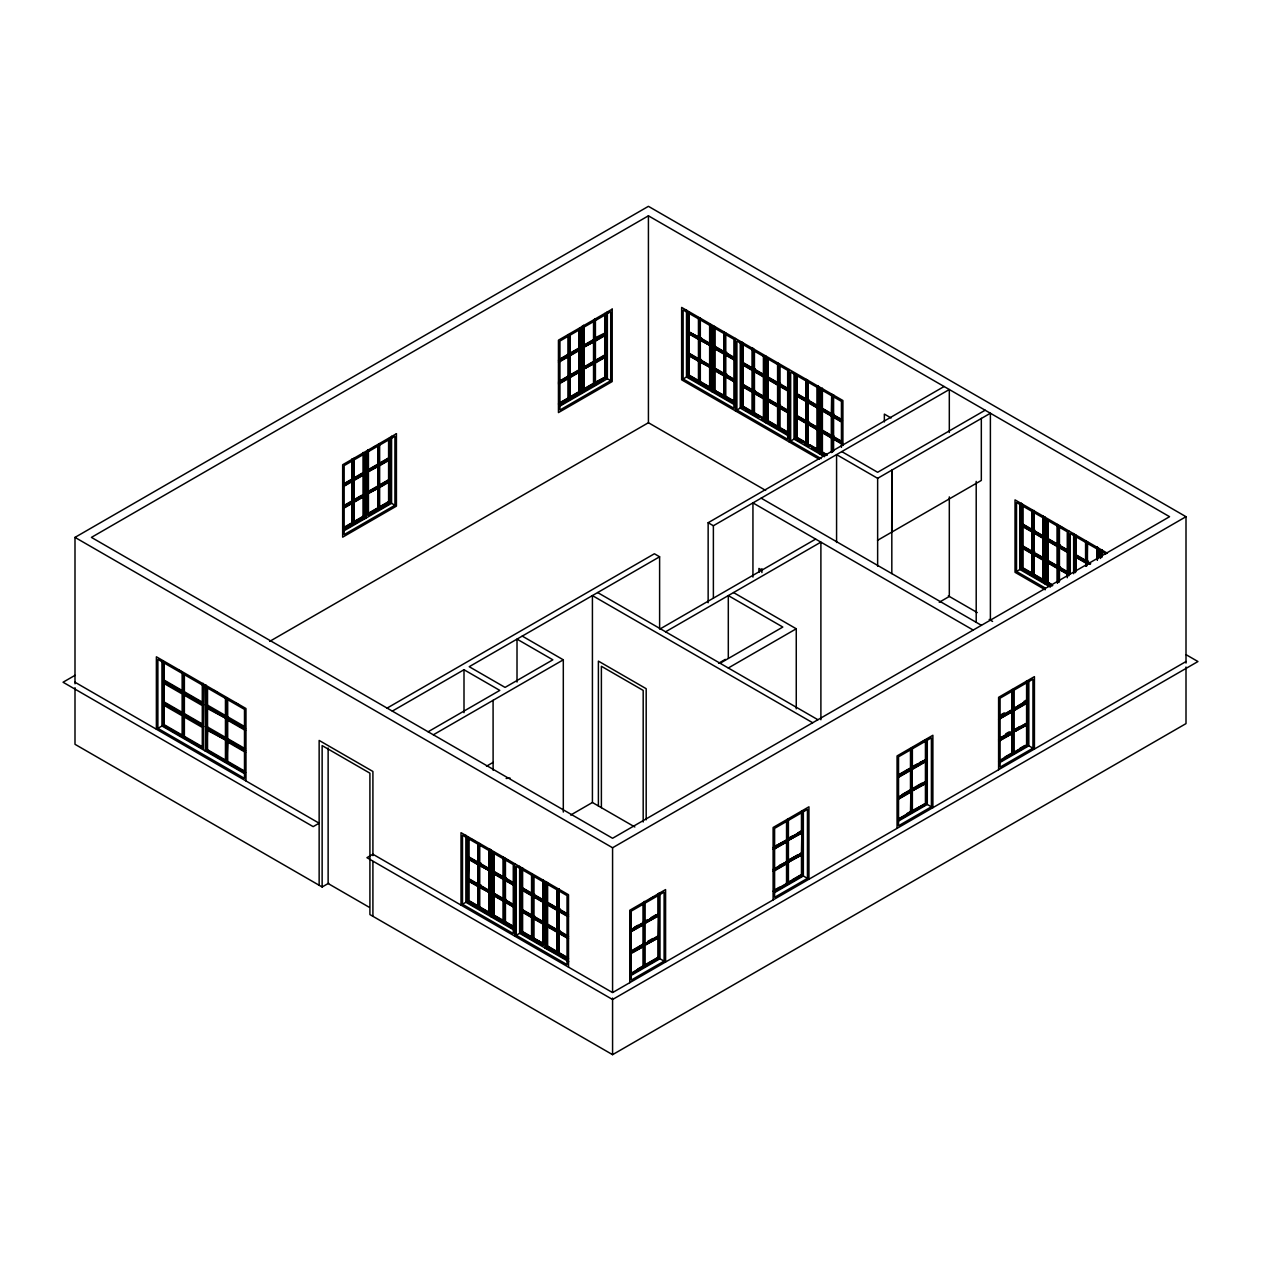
<?xml version="1.0" encoding="UTF-8"?>
<svg xmlns="http://www.w3.org/2000/svg" width="1261" height="1261" viewBox="0 0 1261 1261"><rect width="100%" height="100%" fill="white"/><g stroke="black" fill="none" stroke-linecap="round" stroke-linejoin="round"><path stroke-width="1.5" d="M74.998 683.793L74.998 537.391L648.422 206.331L1186.002 516.695L1186.002 663.097M648.422 215.804L91.422 537.391L612.578 838.281L1169.577 516.695L648.422 215.804L648.422 422.719L269.665 641.392M373.288 447.513L376.519 445.637M343.906 483.72L352.008 479.054L354.246 480.346L354.246 500.459L353.49 500.034L361.576 495.352M343.89 485.453L364.697 473.442L363.2 472.591L353.49 478.187L354.246 478.613L353.868 458.279L353.868 478.408L363.578 472.796L363.578 452.683M369.3 469.06L377.386 464.395L379.624 465.687L379.624 485.8L378.883 485.375L388.593 479.763L390.075 480.63L367.676 493.555L378.127 488.385L377.386 487.96M377.386 466.113L378.127 466.554L367.676 471.724L390.075 458.783L388.593 457.932L378.883 463.528L379.624 463.969L379.624 443.84M561.318 358.203L567.781 354.467L570.019 355.76L570.019 375.888L569.278 375.447L578.988 369.851L580.47 370.702L559.679 382.714M559.679 360.882L580.47 348.871L578.988 348.004L569.278 353.616L570.019 354.042L570.019 333.929M344.285 483.94L352.371 479.259L352.371 459.146M558.45 360.283L568.159 354.688L568.159 334.575M343.039 485.091L363.94 473.017L363.94 452.904M366.935 471.299L389.334 458.358L389.334 438.245M558.828 360.504L579.729 348.43M582.708 346.712L605.107 333.787L604.744 313.453M344.285 485.658L352.371 480.993L352.371 501.106L344.285 505.771M558.45 362.017L568.159 356.406L568.159 376.535L558.45 382.13M343.039 486.809L352.749 481.213L352.008 480.772L352.008 500.885L354.246 502.177L354.246 522.306L353.49 521.865M354.246 480.346L363.94 474.735L363.94 494.864L343.039 506.922M379.624 465.687L389.334 460.076L389.334 480.205L366.935 493.13M558.828 362.222L568.522 356.627L567.781 356.201M570.019 355.76L579.729 350.164L578.988 349.723L578.988 369.851M595.413 337.664L604.366 333.345L605.863 334.212L583.465 347.138L593.915 341.967L593.174 341.542M584.206 325.732L584.206 345.845L583.465 345.419L593.174 339.808L595.413 341.101L605.107 335.505L605.107 355.618L582.708 368.559M343.906 505.566L352.008 500.885M559.695 380.98L567.781 376.314L570.019 377.606L570.019 397.719L569.278 397.294L578.988 391.682L580.47 392.549L580.47 328.853M558.828 382.351L579.729 370.277M343.89 507.3L364.697 495.289L363.2 494.422L363.2 474.309L363.94 474.735M344.285 507.505L352.371 502.824L352.371 522.952L344.285 527.618M558.45 383.848L568.159 378.253L568.159 398.366L558.45 403.977M343.039 508.656L352.749 503.044L352.008 502.619L352.008 522.732L353.49 523.599L353.49 459.887M354.246 502.177L363.94 496.582L363.94 516.695L343.039 528.769M368.433 472.15L368.433 492.263L367.676 491.837L377.386 486.242L379.624 487.534L389.334 481.923L389.334 502.036L368.433 514.11L367.676 513.684L377.386 508.073L378.883 508.94L378.883 445.228M558.828 384.069L568.522 378.473L567.781 378.032M570.019 377.606L579.729 371.995L578.988 371.569L578.988 391.682M595.413 341.101L595.413 361.229L594.656 360.788L604.366 355.192L605.863 356.059L583.465 368.984L593.915 363.814L593.174 363.373M584.206 347.579L584.206 367.692L583.465 367.266L593.174 361.655L595.413 362.947L605.107 357.352L605.107 377.465L594.656 382.635L605.107 377.465M74.966 675.36L63.05 682.233L313.169 826.633L319.143 823.197L74.998 682.233M343.906 527.397L352.008 522.732M355.113 520.935L363.2 516.269L364.697 517.136L364.697 453.424M394.929 505.267L344.158 534.585L344.158 465.608L394.929 436.306L394.929 505.267L388.593 501.61L378.883 507.221L379.624 507.647L379.624 487.534M559.695 402.826L567.781 398.161L569.278 399.012L569.278 335.316M558.828 404.182L579.729 392.124L579.729 328.317M594.656 318.828L594.656 384.353L593.174 383.502L583.465 389.097L584.206 389.539L593.915 383.927L593.915 320.121M343.89 529.131L364.697 517.136M559.679 404.56L580.47 392.549M610.718 380.696L559.947 410.014L559.947 341.037L610.718 311.719L610.718 380.696L605.784 377.843L583.465 390.831L583.465 325.306M346.822 528.312L358.676 521.471M362.049 519.516L366.194 517.987L366.194 452.857M370.513 514.63L373.902 512.675M377.291 510.721L389.129 503.88M560.909 404.702L579.524 393.952M587.989 389.066L581.226 392.975L581.967 393.416L581.967 326.363M591.377 387.111L603.215 380.27M344.19 530.692L391.572 503.328L391.572 436.274M559.963 406.121L607.361 378.757L607.361 311.703M689.483 333.345L688.742 333.787L698.452 339.382L701.431 337.664M700.69 339.808L699.934 340.249L710.384 345.419L687.986 332.478M711.141 388.672L688.742 375.731L689.483 355.192M723.83 332.195L723.83 352.308L724.571 351.882L714.877 346.286L713.379 347.138L734.17 359.149M735.037 402.464L714.12 390.39L714.12 348.43L714.877 348.004L714.877 368.117L713.379 368.984L734.17 380.995M699.193 359.07L698.452 359.495L698.452 339.382M683.131 378.978L733.918 408.28L733.918 339.304L683.131 310.001L683.131 378.978L689.483 375.305L699.193 380.917L698.452 381.342L698.452 361.229L701.431 359.495M700.69 361.655L699.934 362.08L710.384 367.266L687.986 354.325L689.483 353.458L697.569 358.14M716.484 369.063L724.571 373.729L723.83 374.154L723.83 354.042L726.825 352.308M726.068 354.467L725.327 354.908L735.037 360.504M182.892 691.785L164.214 681.003L162.732 681.87L203.793 704.71M163.473 683.163L182.136 693.944L182.136 714.057L163.473 703.275L164.214 682.737L164.214 702.85L162.732 703.717L203.793 726.557M752.202 348.572L752.202 368.701L752.943 368.259L743.249 362.664L741.752 363.531L764.15 376.456M714.12 390.39L724.571 395.56L723.83 396.001L723.83 375.888L726.825 374.154M726.068 376.314L725.327 376.74L735.037 382.351M182.892 693.503L184.374 692.652L203.053 703.417M183.633 694.795L202.296 705.577L202.296 725.69L183.633 714.924L184.374 694.37L184.374 714.483L182.892 715.35M764.15 398.303L741.752 385.362L743.249 384.495L752.943 390.106L752.202 390.532L752.202 370.419L755.197 368.701M754.441 390.973L754.441 370.844L753.7 371.286L763.409 376.881L764.891 376.03L742.493 363.089M157.877 728.354L244.492 778.352L244.492 709.391L157.877 659.377L157.877 728.354L164.214 724.697L182.892 735.462M768.627 379.041L767.886 379.466L777.596 385.078L780.575 383.36M206.772 706.444L226.192 716.784L206.772 706.444L206.772 686.331M741.752 341.684L741.752 407.208L743.249 406.341L752.943 411.953L752.202 412.379L752.202 392.266L755.197 390.532M778.336 382.918L777.596 383.36L777.596 363.231M736.897 410.014L787.668 439.317L787.668 370.356L736.897 341.037L736.897 410.014L741.011 407.634M752.943 348.146L752.943 413.671L754.441 412.804L754.441 392.691L753.7 393.117L763.409 398.728L764.891 397.861L742.493 384.936M203.053 747.111L184.374 736.329L182.892 737.196L182.892 673.484M768.627 400.888L767.886 401.313L777.596 406.925L780.575 405.191M807.828 380.27L807.45 444.282M206.772 728.275L226.192 738.631L225.451 739.056L206.772 728.275L206.772 708.162L226.192 718.518M226.933 697.963L226.933 718.076L244.65 727.439M245.611 772.536L206.772 750.122L207.529 729.567L207.529 749.696L206.032 750.547L206.032 685.022M245.611 750.705L226.933 739.923L226.933 719.81L227.689 719.369L227.689 739.482L244.65 749.286M805.968 379.608L805.968 399.737L806.709 399.296L796.999 393.7L795.502 394.567L817.9 407.492M741.752 407.208L764.891 419.708L742.493 406.767L742.493 342.976M766.389 422.293L765.648 422.719L765.648 355.665M767.129 358.156L767.129 421.868L768.627 421.001L778.336 426.596L777.596 427.038L767.886 421.426L767.886 357.635L768.248 377.528L777.958 383.139L777.958 363.026M162.732 661.852L162.732 725.548L203.053 748.829L203.793 684.691M817.9 429.339L795.502 416.398L796.999 415.547L806.709 421.142L805.968 421.568L805.968 401.455L808.947 399.737M206.772 730.009L226.192 740.349M227.689 761.329L226.933 761.754L227.689 741.216L227.689 761.329L244.65 771.133M831.724 394.062L831.346 414.396L832.087 413.955L822.393 408.359L820.895 409.21L841.686 421.221M818.657 387.032L818.657 450.744L796.258 437.819L796.999 417.265L796.999 437.378L790.663 441.051L790.663 372.074L841.434 401.392L841.434 447.371M789.528 433.075L779.834 427.463L778.336 428.33L778.336 364.618M817.16 407.918L817.16 428.046L817.9 427.605L808.206 422.009L808.206 401.881L807.45 402.322L817.16 407.918L818.657 407.067L796.258 394.126M796.999 437.378L806.709 442.989L805.968 443.415L805.968 423.302L808.947 421.568M841.686 443.068L820.895 431.057L822.393 430.19L832.087 435.802L831.346 436.227L831.346 416.114L834.341 414.396M806.709 381.011L806.709 444.707L808.206 443.84L808.206 423.728L807.45 424.153L817.16 429.765L818.657 428.898L796.258 415.972L796.258 374.013M831.346 452.589L831.346 437.961L834.341 436.227M795.502 374.533L795.502 438.245L818.657 450.744M825.687 455.678L820.895 452.904L822.393 452.037L822.393 431.924L821.636 432.35L831.346 437.961M387.095 708.099L654.396 553.768L659.613 556.779L659.613 629.018M708.146 602.758L708.146 522.732L944.095 386.512M392.313 711.109L464.001 669.733L499.797 690.397L428.125 731.774M659.613 556.779L469.218 666.706L505.062 687.403L552.854 659.818L517.01 639.122L517.01 682.059M708.146 522.732L713.379 525.742L949.312 389.523L949.312 432.476M985.156 410.219L877.64 472.292L841.796 451.611M990.389 620.16L990.389 413.245L877.64 478.329L836.579 454.622L836.579 542.466M433.343 734.8L563.304 659.818L563.304 812.068M660.37 628.782L815.662 539.109M665.587 631.793L820.895 542.135L820.895 719.763M486.494 766.184L493.114 762.401M877.53 540.338L981.326 480.425L981.326 418.353M74.998 687.702L74.998 744.305L322.138 886.987L328.711 883.189M718.597 663.254L725.327 659.377M720.094 663.254L782.813 627.048L728.306 595.586L728.306 658.053M728.306 667.999L796.258 628.782L796.258 708.808M1031.813 510.011L1031.813 530.124L1032.57 529.699L1022.86 524.103L1021.363 524.954L1043.761 537.895M477.809 842.805L477.809 862.918L478.565 862.492L468.856 856.881L467.358 857.748L489.757 870.673L479.306 865.503L480.047 865.078M1043.761 559.726L1021.363 546.801L1022.86 545.934L1032.57 551.546L1031.813 551.971L1031.813 531.858L1034.808 530.124M490.497 892.094L468.099 879.153L468.856 858.615L468.856 878.728L467.358 879.595L489.757 892.52L479.306 887.35L480.047 886.909M468.856 878.728L478.565 884.324L477.809 884.765L477.809 864.636L480.804 862.918M1034.052 552.397L1034.052 532.284L1033.311 532.709L1043.02 538.321L1044.518 537.454L1022.119 524.529M1057.207 524.671L1057.207 544.784L1057.947 544.358L1048.238 538.746L1046.756 539.613L1067.547 551.624M570.697 815.047L592.418 802.5L634.835 826.98M939.24 602.269L949.312 596.453L949.312 496.897M1067.279 577.759L1067.279 531.779L1016.508 502.477L1016.508 571.438L1022.86 567.781L1032.57 573.377L1031.813 573.818L1031.813 553.689L1034.808 551.971M505.062 858.11L504.684 922.122M490.497 913.926L468.099 901L468.099 880.887L468.856 880.446L468.856 900.559L478.565 906.17L477.809 906.596L477.809 886.483L480.804 884.765M1076.248 535.231L1075.869 571.927M503.202 857.464L503.202 877.577L503.943 877.152L494.233 871.54L492.752 872.407L513.542 884.418M1067.547 573.471L1046.756 561.46L1048.238 560.593L1057.947 566.205L1057.207 566.63L1057.207 546.517L1060.186 544.784M1032.57 511.399L1032.57 575.111L1034.052 574.244L1034.052 554.131L1033.311 554.556L1043.02 560.168L1044.518 559.301L1022.119 546.376M513.542 906.249L492.752 894.238L494.233 893.387L503.943 898.983L503.202 899.424L503.202 879.295L506.181 877.577M462.503 904.232L513.274 933.55L513.274 864.573L462.503 835.255L462.503 904.232L465.798 902.34M1076.61 556.858L1075.869 557.283L1085.579 562.895L1088.558 561.161M1057.207 582.976L1057.207 568.348L1060.186 566.63M514.393 927.718L493.492 915.659L494.233 895.105L494.233 915.218L492.752 916.085L492.752 852.389M1021.363 503.123L1021.363 568.648L1043.761 581.573L1044.518 517.436M1051.548 586.066L1046.756 583.291L1048.238 582.44L1048.238 562.311L1047.497 562.753L1057.207 568.348M531.575 873.841L531.575 893.954L532.315 893.529L522.606 887.917L521.124 888.784L543.523 901.71M494.233 915.218L503.943 920.829L503.202 921.255L503.202 901.142L506.181 899.424M489.757 912.633L489.016 913.074L489.016 892.946M491.995 916.511L491.254 916.952L491.254 849.898M74.998 537.391L612.578 847.755L1186.002 516.695M543.523 923.556L521.124 910.631L522.606 909.764L532.315 915.36L531.575 915.801L531.575 895.688L534.554 893.954M514.393 907.605L504.684 902.009L505.44 901.568L505.44 921.696L503.943 922.548L503.943 858.851M542.766 902.151L542.766 922.264L543.523 921.838L533.813 916.227L533.813 896.114L533.056 896.539L542.766 902.151L544.263 901.284L521.865 888.359M547.999 904.295L547.242 904.736L556.952 910.332L559.947 908.614M516.269 935.268L567.04 964.586L567.04 895.609L516.269 866.291L516.269 935.268L522.606 931.611L532.315 937.207L531.575 937.632L531.575 917.519L534.554 915.801M532.315 875.229L532.315 938.925L533.813 938.074L533.813 917.961L533.056 918.386L542.766 923.982L544.263 923.131L521.865 910.19M547.999 926.141L547.242 926.567L556.952 932.178L559.947 930.46M521.865 868.23L521.865 932.037L543.523 943.669L533.813 938.074M546.502 881.597L546.502 947.121L547.999 946.254L556.085 950.936M557.709 951.866L556.952 952.291L556.952 932.178M650.093 898.951L653.466 897.012M920.751 742.682L925.795 739.781L925.795 759.894L911.608 767.224M568.159 938.641L558.45 933.045L559.19 932.604L559.19 952.733L557.709 953.584L557.709 889.888M1000.793 714.877L1004.119 712.954M1024.027 701.463L1027.337 699.54M634.425 927.261L637.782 925.322M644.308 921.539L647.665 919.6M651.039 917.661L656.067 914.761M774.412 846.43L786.927 840.078L786.927 819.949M789.354 837.808L792.712 835.87M797.756 832.954L801.113 831.015L802.595 831.882L774.396 848.164M898.352 774.869L908.44 769.052M913.295 766.247L916.652 764.308M920.01 762.369L925.795 759.894M999.91 716.248L1004.938 713.332M1018.194 705.687L1026.596 700.832L1028.093 701.699L999.878 717.982M631.43 929.404L643.189 922.626L643.189 904.342M773.103 847.613L786.549 839.858L786.549 821.573M898.73 775.089L910.489 768.296L910.489 750.011M911.987 767.445L925.432 759.674L925.432 741.389M1000.272 716.469L1012.031 709.675L1012.031 689.562M631.808 929.625L643.567 922.831L643.567 902.718M658.132 893.891L658.132 914.004L645.065 921.98L658.494 914.209L658.494 894.096M773.482 847.833L786.927 840.078M787.668 838.786L801.854 831.456M899.109 775.31L910.868 768.516L910.868 748.404M998.964 717.651L1012.41 709.896L1012.41 689.767M1013.15 708.603L1027.337 701.274M631.036 930.933L659.251 914.651M898.336 776.603L926.551 760.32M631.43 931.138L643.567 924.565L643.567 944.678L631.808 951.472M658.132 915.722L644.686 923.478L658.494 915.943L658.494 936.056L645.065 943.811L658.132 935.835L658.494 915.943M773.103 849.347L786.927 841.796L786.927 861.909L773.482 869.68M801.476 832.954L788.046 840.724L788.046 860.837L801.476 853.082L801.854 833.174L787.668 840.504M898.73 776.808L910.489 770.03L910.489 790.143L898.73 796.936M998.602 719.164L1012.41 711.614L1012.41 731.727L998.964 739.482M1026.974 702.771L1013.529 710.542L1013.529 730.655L1026.974 722.9L1027.337 702.992L1013.907 710.747L1011.669 709.454M631.808 931.359L643.567 924.565M773.482 849.551L786.927 841.796M899.109 777.028L910.868 770.235L910.868 790.363L899.109 797.141M912.365 769.383L925.795 761.612L925.795 781.741L912.365 789.496L925.432 781.521L925.432 761.408L911.987 769.163L912.365 789.496M998.964 719.369L1012.41 711.614M1005.774 733.839L1009.084 731.916M632.738 950.069L642.826 944.253L644.308 945.104M647.665 941.447L652.709 938.531M779.456 865.361L786.927 861.909M797.756 854.8L787.668 860.617L801.854 853.287M901.725 794.777L910.111 789.922L911.608 790.789M911.608 789.055L921.696 783.239M999.91 738.095L1009.982 732.263M1014.837 729.473L1019.881 726.557M631.43 951.251L643.189 944.457L643.189 924.345M773.103 869.46L786.549 861.704L786.549 841.576M998.602 739.277L1012.031 731.522L1012.031 711.393M1013.15 730.434L1027.337 723.105M631.036 952.78L659.251 936.482M774.396 870.011L802.595 853.729L801.113 852.862M898.336 798.449L926.551 782.167M999.878 739.829L1028.093 723.546L1026.596 722.679L1026.596 702.566M633.117 952.008L643.567 946.396L643.567 966.525M658.494 937.79L644.686 945.324L658.494 937.79L658.494 957.903L631.808 973.303M773.103 871.178L786.549 863.422L786.549 883.535L773.103 891.306M898.73 798.654L908.818 792.838M925.795 783.459L911.987 791.01L925.795 783.459L925.795 803.572L899.109 818.988M998.602 740.995L1012.41 733.461L1012.41 753.574M1015.215 731.412L1026.974 724.618L1026.974 744.731L1013.529 752.486L1013.529 732.373M631.808 953.19L643.567 946.396M773.482 871.398L786.927 863.643L786.927 883.756L773.482 891.511M787.668 862.351L801.854 855.021L801.113 854.58M899.109 798.875L910.868 792.081L910.868 812.194M998.964 741.216L1012.41 733.461M1013.15 732.168L1027.337 724.839L1026.596 724.397L1026.596 744.526L1032.948 748.183L1032.948 679.206L1000.083 698.184L1000.083 767.145L1032.948 748.183M637.782 969L642.826 966.084L644.308 966.951L644.308 901.426M645.995 964.255L657.753 957.462L664.106 961.134L664.106 892.157L631.241 911.12L631.241 980.096L664.106 961.134M774.412 890.108L779.456 887.208M792.712 879.548L801.113 874.708L807.45 878.365L807.45 809.389L774.601 828.367L774.601 897.328L807.45 878.365M906.754 813.708L910.111 811.769L911.608 812.636L911.608 748.924M911.608 810.902L925.795 803.572M1004.938 757.026L1011.669 753.148L1013.15 753.999L1013.15 690.303M1019.881 748.404L1024.909 745.487M631.43 973.098L643.189 966.304L643.189 946.191M644.686 965.437L658.132 957.682L658.132 937.569M898.73 818.767L910.489 811.989L910.868 792.081M998.602 761.108L1012.031 753.353L1012.031 733.24M787.668 882.464L801.854 875.134L801.854 811.327M998.964 761.329L1027.337 744.952L1027.337 681.145M631.036 974.611L659.251 958.328L659.251 892.804M774.396 891.842L802.595 875.56L802.595 811.863M898.336 820.296L926.551 804.014L926.551 740.302M999.878 761.66L1028.093 745.377L1028.093 681.681M630.421 975.825L659.992 958.754L659.992 893.623M773.781 893.072L803.352 876.001L803.352 810.855M897.722 821.51L927.292 804.439L927.292 739.293M999.264 762.889L1028.834 745.818L1028.834 680.672M931.39 806.804L898.541 825.782L898.541 756.805L931.39 737.843L931.39 806.804L926.472 803.966M1186.002 661.536L612.578 992.596L372.909 854.233L366.935 857.669L612.578 999.5L1197.95 661.536L1186.049 654.664M322.138 886.987L322.138 745.598L369.914 773.182L369.914 914.572L612.578 1054.669L1186.002 723.609L1186.002 667.006M506.15 778.478L510.043 778.021M891.086 417.974L884.355 414.097L884.355 421.931M1107.41 553.232L1015.026 499.876L1015.026 572.305L1045.259 589.77M1060.312 526.467L1063.559 528.327M1105.818 554.02L1070.274 533.513L1070.274 573.739M700.69 338.09L710.384 343.701L709.644 344.127L709.644 324.014M726.068 352.749L734.154 357.415M776.713 381.988L768.627 377.323L767.129 378.174L789.528 391.115M789.528 389.381L779.834 383.785L779.834 365.501M835.208 415.752L841.67 419.487M1067.531 549.891L1059.445 545.225L1059.445 526.925M733.792 357.635L725.69 352.954L725.69 332.841M789.165 389.602L779.456 384.006L779.456 365.706M841.308 419.708L833.222 415.042L833.222 394.914M1067.153 550.111L1059.067 545.43L1059.067 527.145M1090.686 563.683L1087.439 561.807L1087.439 541.694L1087.077 565.669M711.141 344.994L688.742 332.053L699.193 337.223L698.452 337.664L698.452 317.536M735.037 358.786L714.12 346.712L714.12 326.599M767.886 377.748L788.787 389.822M821.636 408.785L842.443 420.796M1047.497 539.188L1066.79 550.316M1075.869 555.565L1090.308 563.903M1089.52 564.313L1075.129 555.991L1076.61 555.139L1086.32 560.735L1085.579 561.161L1085.579 541.048M733.792 359.353L725.69 354.688L725.69 374.801L733.792 379.466M789.165 391.32L779.456 385.724L779.456 405.837L789.165 411.449M841.308 421.426L833.222 416.76L833.222 436.873L841.308 441.555M1067.153 551.829L1059.067 547.164L1059.067 567.277L1067.153 571.942M714.12 348.43L723.83 354.042M752.202 370.419L742.493 364.823L743.249 364.382L743.249 384.495M788.787 391.541L779.077 385.945L779.834 385.503L779.834 405.632L789.528 411.228M805.968 401.455L796.258 395.859L796.999 395.418L796.999 415.547M831.346 416.114L821.636 410.503L822.393 410.077L822.393 430.19M840.929 421.647L832.843 416.981L833.584 416.54L833.584 436.669L841.67 441.334M1031.813 531.858L1022.119 526.247L1022.86 525.821L1022.86 545.934M1057.207 546.517L1047.497 540.906L1048.238 540.48L1048.238 560.593M1066.79 552.05L1058.704 547.369L1059.445 546.943L1059.445 567.056L1067.531 571.737M700.69 359.937L710.384 365.532L709.644 365.974L709.644 345.845M726.068 374.58L732.546 378.316M756.064 391.903L764.15 396.569L763.409 397.01L763.409 376.881M1035.675 553.343L1043.761 558.008L1043.02 558.434L1043.02 538.321M711.141 366.825L688.742 353.9L688.742 311.94M714.12 368.559L735.037 380.617M767.886 399.595L788.787 411.653M821.636 430.631L842.443 442.643M1047.497 561.019L1066.79 572.163M789.528 412.946L767.129 400.021L768.627 399.154L778.336 404.765L777.596 405.191L777.596 385.078M733.792 381.2L725.69 376.535L725.69 396.648L733.792 401.313M789.165 413.167L779.456 407.571L779.456 427.684L789.165 433.28M841.308 443.273L833.222 438.607L833.222 451.406M1067.153 573.676L1059.067 568.995L1059.067 581.794M688.742 355.618L698.452 361.229M723.83 375.888L714.12 370.277L714.877 369.851L714.877 389.964M752.202 392.266L742.493 386.654L743.249 386.229L743.249 406.341M788.787 413.387L779.077 407.776L779.834 407.35L779.834 427.463M796.258 417.69L805.968 423.302M840.929 443.494L832.843 438.812L833.584 438.387L833.584 451.186M1031.813 553.689L1022.119 548.094L1022.86 547.668L1022.86 567.781M1066.79 573.881L1058.704 569.215L1059.445 568.79L1059.445 581.589M734.154 401.093L726.068 396.427L724.571 397.294L724.571 333.582M754.441 412.804L764.15 418.416L763.409 418.841L763.409 398.728M809.814 444.786L817.9 449.452L817.16 449.878L817.16 429.765M822.393 452.037L827.248 454.843M1034.052 574.244L1043.761 579.855L1043.02 580.281L1043.02 560.168M1048.238 582.44L1051.485 584.3M826.869 455.048L822.014 452.258L822.014 432.129L831.724 437.74L831.724 452.368M1052.73 585.451L1047.875 582.645L1047.875 562.532L1057.585 568.144L1057.585 582.771M788.787 433.5L779.077 427.905L779.077 364.193M826.491 455.268L821.636 452.463L821.636 388.672M1044.518 581.148L1022.119 568.207L1022.119 504.416M1052.352 585.671L1047.497 582.866L1047.497 519.264M734.17 402.826L713.379 390.831L713.379 327.119M767.129 421.868L789.528 434.793M688.932 377.575L692.321 379.529M695.709 381.484L729.552 401.03M746.086 410.566L757.924 417.407M761.313 419.361L779.928 430.111M785.004 433.043L788.393 434.998M796.448 439.648L801.539 442.579M804.912 444.534L808.301 446.489M811.69 448.443L816.765 451.375M823.528 455.284L819.398 453.755L819.398 388.624M1025.697 572.005L1037.551 578.846M1040.924 580.801L1045.999 583.733L1045.259 584.158L1045.259 517.105M733.886 404.387L686.504 377.023L686.504 309.97M789.339 436.401L740.254 408.075L740.254 342.929M824.473 456.687L794.02 439.112L794.02 373.965M1050.334 587.09L1019.865 569.499L1019.865 504.368M790.663 441.051L821.116 458.626M1016.508 571.438L1045.29 588.052M819.398 459.367L681.649 379.829L681.649 307.416L842.915 400.525L842.915 445.543M594.656 338.957L595.413 339.382L595.413 319.269M648.422 422.719L765.648 490.403M948.335 595.87L977.259 612.578M989.176 619.466L992.58 621.421M761.155 498.158L981.421 625.33M973.208 630.074L752.943 502.903L752.943 577.081M762.211 570.335L758.917 568.427L758.917 572.336M1013.15 752.281L1013.907 752.707L1013.907 732.594M733.539 592.56L796.258 628.782M389.334 460.076L388.593 459.65L388.593 479.763M910.111 768.091L911.608 768.942M597.651 592.56L817.9 719.732M812.683 722.742L592.418 595.586L592.418 802.5M389.334 481.923L388.593 481.497L388.593 501.61M367.676 469.99L368.433 470.432L368.433 450.319M363.94 496.582L363.2 496.156L363.2 516.269M522.243 636.096L563.304 659.818M493.083 700.312L493.114 770.235M786.17 883.33L787.668 884.182L787.668 818.657M642.826 922.406L644.308 923.273M178.747 670.143L182.136 672.097L182.136 692.21L163.473 681.444L163.473 661.316M213.566 690.24L216.955 692.194M235.429 702.866L238.818 704.82M471.346 839.069L474.577 840.929M506.307 859.261L509.539 861.121M163.473 679.711L202.107 702.014M206.772 704.71L245.422 727.03M480.047 863.344L489.757 868.955L489.016 869.381L489.016 849.268M513.526 882.684L505.44 878.003L505.44 859.718M567.277 913.721L559.19 909.039L559.19 888.926M513.148 882.889L505.062 878.223L505.062 859.939M568.522 914.855L558.828 909.26L558.828 889.147M226.933 718.076L245.611 728.858M490.497 870.248L468.099 857.322L468.099 837.194M493.492 871.966L514.393 884.04M547.242 903.002L568.159 915.076M206.032 706.869L244.666 729.173M567.308 915.454L546.502 903.443L547.999 902.577L557.709 908.188L556.952 908.614L556.952 890.329M513.148 884.623L505.062 879.942L505.062 900.07L513.148 904.736M568.522 916.589L558.828 910.978L558.828 931.107L568.522 936.702M226.933 719.81L245.611 730.576M468.099 859.04L477.809 864.636M503.202 879.295L493.492 873.7L494.233 873.258L494.233 893.387M514.393 885.774L504.684 880.162L505.44 879.737L505.44 899.85L513.526 904.515M531.575 895.688L521.865 890.077L522.606 889.651L522.606 909.764M568.159 916.81L558.45 911.199L559.19 910.773L559.19 930.886L567.277 935.552M644.308 965.232L645.065 965.658L645.065 945.545M163.473 701.557L202.107 723.861M206.772 726.557L245.422 748.861M164.214 702.85L182.892 713.631M184.374 714.483L203.053 725.264M480.047 885.19L489.757 890.802L489.016 891.228L489.016 871.115M514.393 905.887L493.492 893.813L493.492 851.853M547.242 924.849L568.159 936.923M206.032 728.716L244.666 751.02M567.308 937.286L546.502 925.275L547.999 924.423L557.709 930.019L556.952 930.46L556.952 910.332M513.148 906.454L505.062 901.788L505.062 921.901L513.148 926.567M568.522 938.436L558.828 932.825L558.828 952.938L568.522 958.549M226.933 741.641L245.611 752.423M468.099 880.887L477.809 886.483M493.492 895.531L503.202 901.142M531.575 917.519L521.865 911.924L522.606 911.482L522.606 931.611M207.529 749.696L226.192 760.462L225.451 760.903L225.451 740.79M488.133 911.703L480.047 907.037L478.565 907.888L478.565 844.192M505.44 921.696L511.903 925.432M559.19 952.733L567.277 957.398M568.159 958.754L547.242 946.696L547.242 882.889M206.032 750.547L244.666 772.867M492.752 916.085L513.542 928.096M546.502 947.121L567.308 959.132M245.264 774.065L161.975 725.989L161.975 660.843M466.617 901.867L475.066 906.738M478.455 908.692L490.308 915.533M493.697 917.488L498.773 920.42M502.146 922.374L505.535 924.329M508.924 926.283L513.999 929.215M520.367 932.904L540.685 944.615M555.912 953.411L545.004 947.988L545.004 882.842M559.301 955.365L564.376 958.297M513.259 929.656L465.861 902.293L465.861 835.239M568.695 961.67L519.627 933.329L519.627 866.275M369.315 907.321L328.128 883.535L328.128 748.041M1102.004 549.67L1102.004 556.984M1101.625 549.891L1101.625 557.204M1101.263 550.111L1101.263 557.425M1100.506 550.631L1100.506 558.45M1099.025 550.048L1099.025 557.725M1097.527 547.085L1097.527 559.821M1097.149 547.306L1097.149 560.105M1096.771 547.51L1096.771 558.497M1086.32 542.435L1086.32 566.094M1085.957 540.843L1085.957 560.956L1076.248 555.344L1076.248 537.06M1085.957 566.331L1085.957 562.674L1076.248 557.078L1076.248 569.877M1075.129 535.972L1075.129 572.699M1073.631 533.482L1073.631 573.723M1068.776 530.928L1068.776 575.946M1058.704 525.632L1058.704 582.046M1057.947 526.058L1057.947 582.55M1057.585 524.45L1057.585 544.579L1047.875 538.967L1047.875 520.683M1048.238 520.462L1048.238 538.746M1046.756 519.595L1046.756 583.291M1043.761 517.861L1043.761 581.573M1043.399 516.269L1043.399 536.382L1033.689 530.771L1033.689 510.658M1043.02 516.474L1043.02 536.603L1043.761 536.161L1034.052 530.566L1034.052 510.453M1034.43 749.05L1034.43 676.621L998.602 697.317L998.602 769.73M1033.311 510.878L1033.311 574.669M1032.192 511.635L1032.192 529.919L1022.482 524.308L1022.482 504.195M1026.974 680.94L1026.974 701.053L1013.529 708.808L1013.529 688.695M1026.596 680.719L1026.596 700.832M1022.86 505.803L1022.86 524.103M1020.622 503.927L1020.622 569.074M1013.907 688.916L1013.907 709.029M1013.907 710.747L1013.907 730.876M976.203 481.387L976.203 622.303M932.888 807.67L932.888 735.258L897.06 755.938L897.06 828.367M925.432 783.239L925.432 803.367L912.365 811.327L912.365 791.214M912.365 747.537L912.365 767.65M891.826 573.597L891.826 470.132L891.716 532.158M877.64 478.329L877.64 566.173M833.584 394.709L833.584 414.822M832.843 395.134L832.843 451.659M832.087 395.655L832.087 452.147M831.724 395.891L831.724 414.175L822.014 408.564L822.014 388.451M822.393 388.23L822.393 408.359M820.895 389.192L820.895 452.904M817.9 385.645L817.9 451.17M817.538 385.866L817.538 405.979L807.828 400.383L807.828 382.099M817.16 386.087L817.16 406.2L817.9 405.774L808.206 400.163L808.206 381.878M808.947 879.232L808.947 806.804L773.103 827.5L773.103 899.913M806.331 379.403L806.331 399.516L796.621 393.921L796.621 375.62M801.476 811.122L801.476 831.235L788.046 838.991L788.046 818.878M796.999 375.415L796.999 393.7M794.761 373.54L794.761 438.67M789.165 369.489L789.165 441.902M788.409 819.098L788.409 839.211M788.409 840.929L788.409 861.058M788.409 862.776L788.409 882.889M777.596 406.925L777.596 427.038M764.15 356.437L764.15 420.134M763.772 356.658L763.772 374.943L754.062 369.347L754.062 349.218M763.409 355.05L763.409 375.163L764.15 374.738L754.441 369.126L754.441 350.842M761.912 568.664L761.912 572.573M753.7 349.439L753.7 413.245M752.581 348.367L752.581 368.48L742.871 362.884L742.871 342.756M743.249 344.379L743.249 362.664M735.399 338.452L735.399 410.865M725.327 333.062L725.327 396.852M724.208 331.99L724.208 352.103L714.498 346.491L714.498 326.378M714.877 327.986L714.877 346.286M713.379 525.742L713.379 597.966M711.882 326.552L711.882 391.682M710.384 325.401L710.384 389.097L687.986 376.172L687.986 312.46M710.022 325.622L710.022 343.906L700.312 338.311L700.312 318.182M709.644 367.692L709.644 387.805L710.384 387.379L700.69 381.768L699.193 382.635L699.193 318.938M699.934 318.402L699.934 382.209M698.815 319.159L698.815 337.444L689.105 331.832L689.105 313.548M665.587 962.001L665.587 889.572L629.759 910.269L629.759 982.682M646.184 819.839L646.184 688.695L598.392 661.111L598.392 805.952M645.065 901.851L645.065 921.98M645.065 923.698L645.065 943.811M643.189 821.999L643.189 690.413L601.387 666.281L601.387 807.67M612.578 847.755L612.578 992.218M612.578 998.066L612.578 1054.669M605.863 314.194L605.863 377.89M604.744 315.282L604.744 333.566L595.034 339.162L595.034 319.049M595.413 362.947L595.413 383.06M593.537 321.744L593.537 340.029L583.827 345.64L583.827 325.511M584.206 369.41L584.206 389.539M579.351 329.925L579.351 348.225L569.641 353.821L569.641 335.536M578.988 329.72L578.988 348.004M568.522 334.78L568.522 398.586M568.522 967.171L568.522 894.743L461.006 832.67L461.006 905.099M558.45 889.352L558.45 953.158M557.33 890.108L557.33 908.393L547.621 902.797L547.621 882.684M543.523 881.691L543.523 945.403L521.124 932.462L521.124 868.766M543.144 880.083L543.144 900.212L533.435 894.601L533.435 876.316M542.766 880.304L542.766 900.417L543.523 899.991L533.813 894.38L533.813 876.096M542.766 923.982L542.766 944.111M533.056 876.537L533.056 938.499M531.937 873.621L531.937 893.734L522.243 888.138L522.243 868.025M522.606 867.804L522.606 887.917M514.772 863.706L514.772 936.135M503.565 857.244L503.565 877.357L493.871 871.761L493.871 853.461M494.233 853.256L494.233 871.54M489.757 848.842L489.757 914.367L467.358 901.426L467.358 837.73M489.378 849.047L489.378 869.176L479.684 863.564L479.684 843.451M479.306 843.672L479.306 907.463M478.187 842.584L478.187 862.697L468.477 857.102L468.477 838.817M468.856 838.597L468.856 856.881M464.001 669.733L464.001 712.67M390.075 438.765L390.075 502.477L367.676 515.402L367.676 449.878M388.955 439.853L388.955 458.137L379.262 463.749L379.262 443.636M388.593 439.632L388.593 457.932M378.127 508.514L378.127 444.707L377.764 464.615L368.054 470.211L368.054 450.098M372.909 855.62L372.909 771.464L319.143 740.428L319.143 885.269M372.909 861.499L372.909 916.306M368.433 493.997L368.433 514.11M363.2 452.463L363.2 472.591M352.749 459.367L352.749 523.157M352.008 458.941L352.008 479.054M245.974 780.937L245.974 708.524L156.38 656.792L156.38 729.221M227.689 699.366L227.689 717.651M226.192 698.484L226.192 762.196M225.451 697.097L225.451 717.21M225.451 718.943L225.451 739.056M207.529 687.718L207.529 706.002M207.529 707.736L207.529 727.849M205.291 685.842L205.291 751.193M203.053 683.304L203.053 748.829M202.296 683.73L202.296 703.859L183.633 693.077L183.633 674.793M184.374 674.351L184.374 692.652M184.374 716.216L184.374 736.329M183.633 736.755L183.633 716.642L202.296 727.424L202.296 747.537L163.473 725.122L163.473 705.009L182.136 715.775L182.136 735.904M164.214 662.719L164.214 681.003M164.214 706.396L164.214 724.697M396.427 433.721L342.661 464.757L342.661 537.17L396.427 506.134L396.427 433.721M612.2 309.134L558.45 340.171L558.45 412.599L612.2 381.563L612.2 309.134M363.578 474.53L353.868 480.126L353.868 500.239L363.578 494.643L363.578 474.53M377.764 466.334L368.054 471.945L368.054 492.058L377.764 486.447L377.764 466.334M388.955 459.871L379.262 465.467L379.262 485.595L388.955 479.984L388.955 459.871M579.351 349.943L569.641 355.555L569.641 375.668L579.351 370.056L579.351 349.943M593.537 341.747L583.827 347.358L583.827 367.471L593.537 361.875L593.537 341.747M604.744 335.284L595.034 340.896L595.034 361.009L604.744 355.397L604.744 335.284M363.578 496.361L353.868 501.973L353.868 522.086L363.578 516.49L363.578 496.361M377.764 488.18L368.054 493.776L368.054 513.889L377.764 508.293L377.764 488.18M388.955 481.702L379.262 487.313L379.262 507.426L388.955 501.831L388.955 481.702M579.351 371.79L569.641 377.386L569.641 397.499L579.351 391.903L579.351 371.79M593.537 363.594L583.827 369.205L583.827 389.318L593.537 383.707L593.537 363.594M604.744 357.131L595.034 362.727L595.034 382.855L604.744 377.244L604.744 357.131M801.476 854.8L788.046 862.556L788.046 882.684L801.476 874.913L801.476 854.8M698.815 339.162L689.105 333.566L689.105 353.679L698.815 359.29L698.815 339.162M710.022 345.64L700.312 340.029L700.312 360.142L710.022 365.753L710.022 345.64M724.208 353.821L714.498 348.225L714.498 368.338L724.208 373.934L724.208 353.821M752.581 370.198L742.871 364.602L742.871 384.715L752.581 390.327L752.581 370.198M763.772 376.676L754.062 371.065L754.062 391.178L763.772 396.789L763.772 376.676M777.958 384.857L768.248 379.262L768.248 399.374L777.958 404.986L777.958 384.857M806.331 401.234L796.621 395.639L796.621 415.752L806.331 421.363L806.331 401.234M817.538 407.713L807.828 402.101L807.828 422.214L817.538 427.826L817.538 407.713M831.724 415.894L822.014 410.298L822.014 430.411L831.724 436.022L831.724 415.894M1032.192 531.638L1022.482 526.042L1022.482 546.155L1032.192 551.751L1032.192 531.638M1043.399 538.1L1033.689 532.505L1033.689 552.617L1043.399 558.229L1043.399 538.1M1057.585 546.297L1047.875 540.685L1047.875 560.814L1057.585 566.41L1057.585 546.297M698.815 361.009L689.105 355.397L689.105 375.526L698.815 381.121L698.815 361.009M710.022 367.471L700.312 361.875L700.312 381.988L710.022 387.584L710.022 367.471M724.208 375.668L714.498 370.056L714.498 390.185L724.208 395.781L724.208 375.668M752.581 392.045L742.871 386.449L742.871 406.562L752.581 412.158L752.581 392.045M763.772 398.508L754.062 392.912L754.062 413.025L763.772 418.636L763.772 398.508M777.958 406.704L768.248 401.093L768.248 421.221L777.958 426.817L777.958 406.704M806.331 423.081L796.621 417.486L796.621 437.599L806.331 443.194L806.331 423.081M817.538 429.544L807.828 423.948L807.828 444.061L817.538 449.673L817.538 429.544M1032.192 553.484L1022.482 547.873L1022.482 568.002L1032.192 573.597L1032.192 553.484M1043.399 559.947L1033.689 554.336L1033.689 574.464L1043.399 580.06L1043.399 559.947M478.187 864.431L468.477 858.82L468.477 878.949L478.187 884.544L478.187 864.431M489.378 870.894L479.684 865.282L479.684 885.411L489.378 891.007L489.378 870.894M503.565 879.09L493.871 873.479L493.871 893.592L503.565 899.203L503.565 879.09M531.937 895.468L522.243 889.856L522.243 909.985L531.937 915.581L531.937 895.468M543.144 901.93L533.435 896.335L533.435 916.448L543.144 922.043L543.144 901.93M557.33 910.127L547.621 904.515L547.621 924.628L557.33 930.24L557.33 910.127M478.187 886.262L468.477 880.667L468.477 900.78L478.187 906.391L478.187 886.262M489.378 892.741L479.684 887.129L479.684 907.242L489.378 912.854L489.378 892.741M503.565 900.921L493.871 895.326L493.871 915.439L503.565 921.05L503.565 900.921M531.937 917.299L522.243 911.703L522.243 931.816L531.937 937.427L531.937 917.299M543.144 923.777L533.435 918.166L533.435 938.279L543.144 943.89L543.144 923.777M557.33 931.958L547.621 926.362L547.621 946.475L557.33 952.087L557.33 931.958"/></g></svg>
